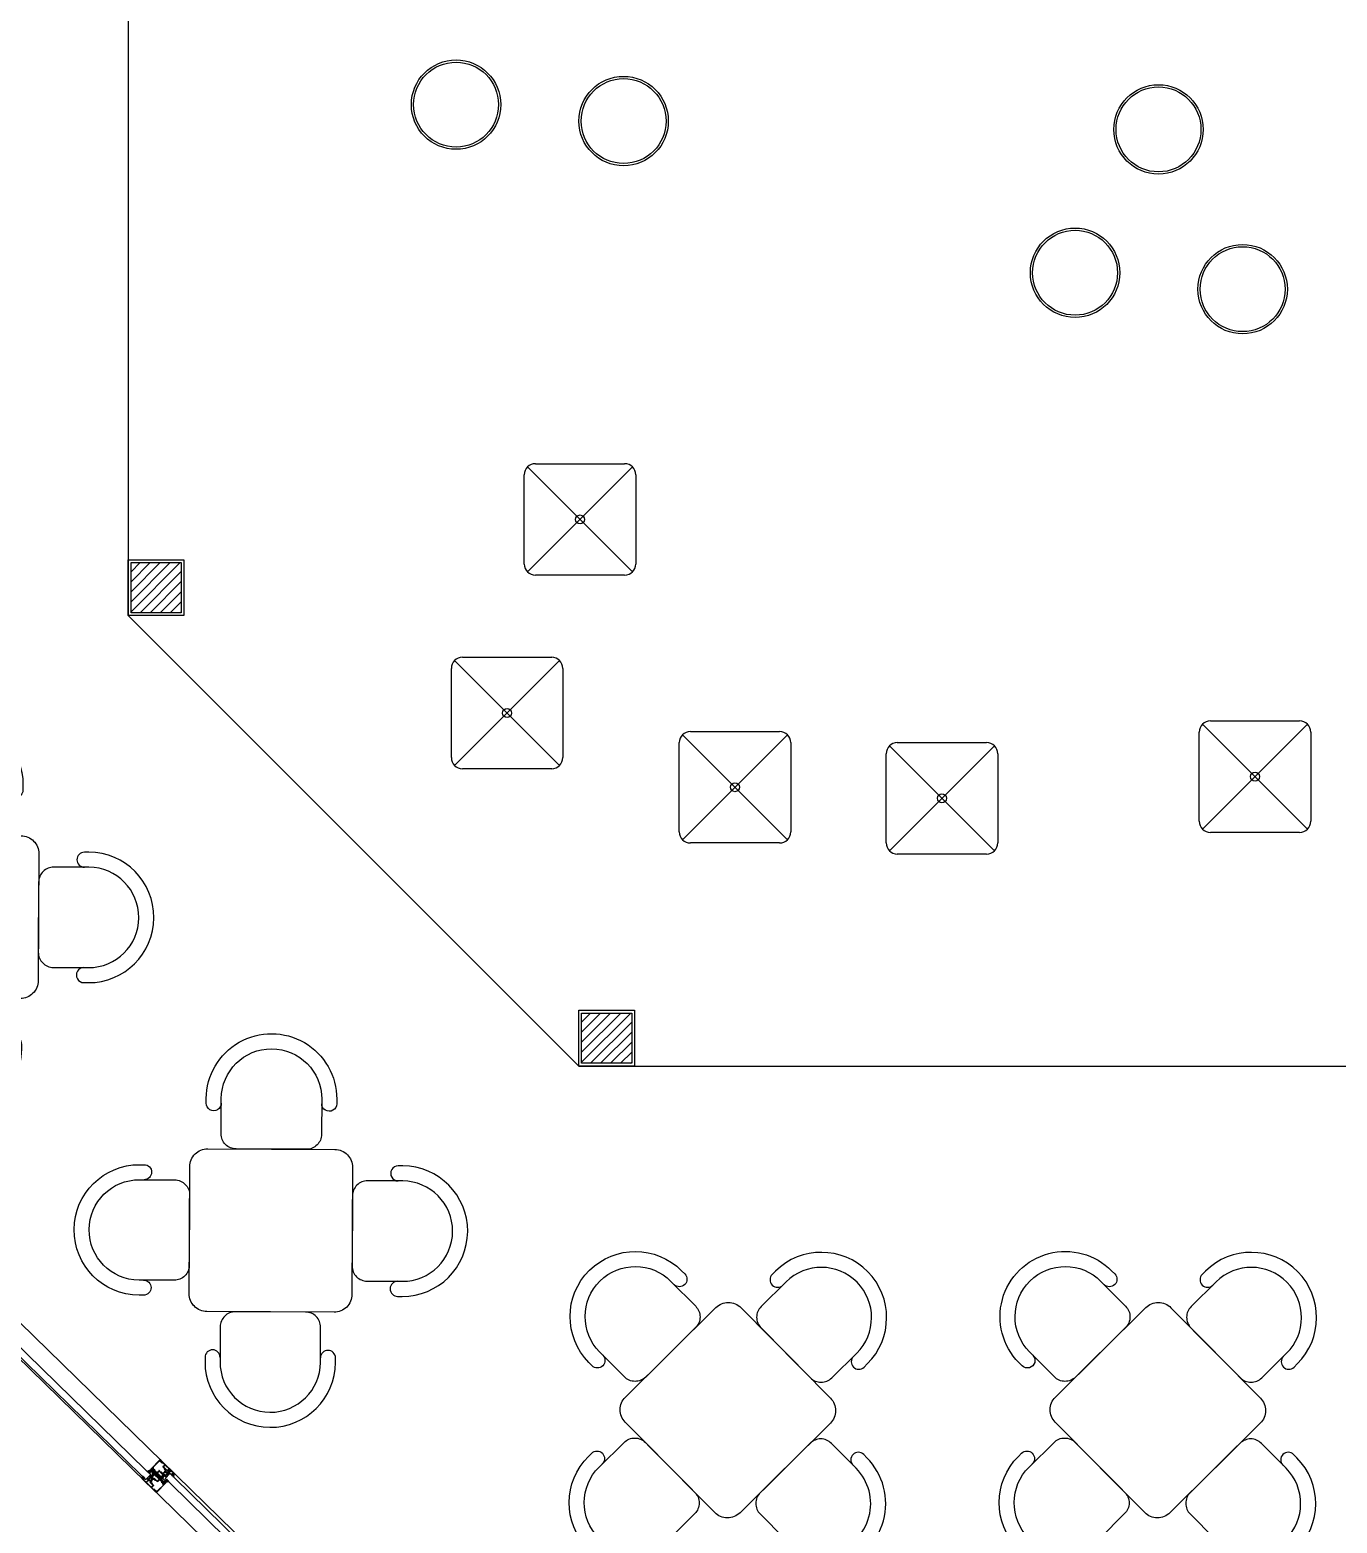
# Model space of a CAD drawing. Extents: x 58467 to 79089, y -33726 to -17391.
# Drawn here: x 69440 to 70026, y -20905 to -20235 of the extents above; entities that cross this region are included whole.
import ezdxf

# ---------------------------------------------------------------- set-up
doc = ezdxf.new("R2010")
doc.units = 0
doc.header["$LTSCALE"] = 100
doc.linetypes.add('DOT', pattern=[0.25, 0, -0.25])
doc.linetypes.add('HIDDEN2', pattern=[0.1875, 0.125, -0.0625])
for name, color, linetype in [('BA_elev2', 9, 'Continuous'), ('BA_elev3', 8, 'Continuous'), ('BA_furn-mobile', 122, 'Continuous'), ('BA_glass', 1, 'Continuous'), ('BA_hatch', 137, 'Continuous'), ('BA_str_steel', 72, 'Continuous'), ('BA_trace_down-str', 214, 'HIDDEN2')]:
    doc.layers.add(name, color=color, linetype=linetype)

# ---------------------------------------------------------------- blocks, each defined once
blk = doc.blocks.new('6. kat kolonlar pl.')
at = {"layer": 'BA_hatch'}
h = blk.add_hatch(dxfattribs=at)
h.set_pattern_fill('ANSI31', color=256, style=0)
h.set_pattern_definition([(45, (-38891.1775, 37895.69), (-2.24506403, 2.24506403), [])])
h.paths.add_polyline_path([(-90.75, 502.25), (-68.25, 502.25), (-68.25, 479.75), (-90.75, 479.75)])
h = blk.add_hatch(dxfattribs=at)
h.set_pattern_fill('ANSI31', color=256, style=0)
h.set_pattern_definition([(45, (-38689.1775, 37693.69), (-2.24506403, 2.24506403), [])])
h.paths.add_polyline_path([(111.25, 300.25), (133.75, 300.25), (133.75, 277.75), (111.25, 277.75)])
at = {"layer": 'BA_str_steel'}
for points in [[(-92, 503.5), (-67, 503.5), (-67, 478.5), (-92, 478.5)], [(-90.75, 502.25), (-68.25, 502.25), (-68.25, 479.75), (-90.75, 479.75)], [(110, 301.5), (135, 301.5), (135, 276.5), (110, 276.5)], [(111.25, 300.25), (133.75, 300.25), (133.75, 277.75), (111.25, 277.75)]]:
    blk.add_lwpolyline(points, close=True, dxfattribs=at)
blk = doc.blocks.new('puf')
for p, q in [((3741.73, -31801.66), (3741.73, -31761.66)), ((3746.73, -31756.66), (3786.73, -31756.66)), ((3791.73, -31761.66), (3791.73, -31801.66)), ((3786.73, -31806.66), (3746.73, -31806.66))]:
    blk.add_line(p, q)
for points in [[(3743.19, -31758.13), (3790.26, -31805.2)], [(3743.19, -31805.2), (3790.26, -31758.13)]]:
    blk.add_lwpolyline(points)
blk.add_circle((3766.73, -31781.66), 2)
for centre, start, end in [((3746.73, -31761.66), 90, 180), ((3786.73, -31761.66), 0, 90), ((3746.73, -31801.66), 180, 270), ((3786.73, -31801.66), 270, 0)]:
    blk.add_arc(centre, 5, start, end)
blk = doc.blocks.new('R2 yazı tablasız')
for radius in [20.04, 19.04]:
    blk.add_circle((0, 0), radius)
blk = doc.blocks.new('ACS_AKS129A02', base_point=(42.999401, 0))
at = {"color": 0, "linetype": 'Continuous'}
blk.add_lwpolyline([(-20.591848, -4.961836), (42.999401, -4.961836), (42.999401, 0), (41.999401, 0, 0.414214), (41.499401, -0.5), (41.499401, -3.461836), (39.149401, -3.461836, -0.414214), (38.899401, -3.211836), (38.899401, 11.150004, -0.414214), (39.149401, 11.400004), (39.679786, 11.400004, 0.57735), (39.939593, 11.850004), (38.632414, 14.114106, 0.767327), (37.699401, 13.864106), (37.699401, -3.211836, -0.414214), (37.449401, -3.461836), (-13.800599, -3.461836), (-13.800599, -2.905712, 0.414214), (-14.300599, -2.405712), (-14.7873, -2.405712), (-14.7873, -3.461836), (-16.341848, -3.461836), (-16.341848, 2.258041), (-14.7873, 2.258041), (-14.7873, 1.005413), (-14.300599, 1.005413, 0.414214), (-13.800599, 1.505413), (-13.800599, 3.690785), (-16.341848, 3.690785), (-16.341848, 27.483753), (-13.800599, 27.483753), (-13.800599, 29.239878, 0.414214), (-14.300599, 29.739878), (-14.7873, 29.739878), (-14.7873, 28.683753), (-16.341848, 28.683753), (-16.341848, 34.403631), (-14.7873, 34.403631), (-14.7873, 33.151003), (-14.300599, 33.151003, 0.414214), (-13.800599, 33.651003), (-13.800599, 35.703631), (-17.727463, 35.703631), (-19.180853, 36.92319), (-19.7, 45.74231, 1), (-21, 45.74231), (-21, 36.435673, 0.221692), (-20.642794, 35.669634), (-18.706089, 34.044518, -0.221692), (-18.348883, 33.278479), (-18.348883, 31.843695), (-18.04888, 31.543692), (-18.348883, 31.243689), (-18.348883, 29.855232), (-20.413245, 28.122997, 0.221692), (-20.591848, 27.739978), (-20.591848, 26.957884, 0.414214), (-19.591848, 25.957884), (-19.391848, 25.957884), (-19.391848, 27.307884), (-18.141848, 27.307884), (-18.141848, 23.807887), (-17.841845, 23.507884), (-18.141848, 23.207881), (-18.141848, 20.307884), (-19.391848, 20.307884), (-19.391848, 21.657884), (-19.591848, 21.657884, 0.414214), (-20.591848, 20.657884), (-20.591848, 18.807884), (-18.141848, 18.807884), (-18.141848, 5.038164), (-20.591848, 5.038164), (-20.591848, 3.188164, 0.414214), (-19.591848, 2.188164), (-19.391848, 2.188164), (-19.391848, 3.538164), (-18.141848, 3.538164), (-18.141848, -3.461836), (-19.391848, -3.461836), (-19.391848, -2.111836), (-19.591848, -2.111836, 0.414214), (-20.591848, -3.111836), (-20.591848, -4.961836)], format="xyb", close=True, dxfattribs=at)
blk = doc.blocks.new('ACS_01-2151', base_point=(-129.339003, 26.6))
at = {"color": 1, "linetype": 'Continuous'}
for p, q in [((-128.014118, 69.975912), (-129.338316, 71.30011)), ((-129.251837, 69.776882), (-128.062933, 70.965785)), ((-126.362055, 70.445169), (-128.387699, 72.470813)), ((-127.630084, 71.398634), (-127.079363, 71.949356)), ((-126.899291, 65.765467), (-121.907035, 70.757722)), ((-126.806005, 70.101394), (-126.36131, 70.546088)), ((-124.292829, 70.497263), (-124.872504, 71.076939)), ((-123.459247, 71.785002), (-124.125503, 72.451258)), ((-123.731786, 73.175612), (-123.000884, 73.906515)), ((-121.907035, 68.11147), (-123.485685, 69.69012)), ((-121.907035, 72.35411), (-123.31463, 73.761705)), ((-121.907035, 70.23279), (-123.023498, 71.349253)), ((-122.92106, 71.865018), (-121.907035, 72.879043)), ((-125.924993, 65.765467), (-129.209124, 69.049597)), ((-129.134163, 67.773235), (-127.962978, 68.94442)), ((-128.377513, 66.408565), (-125.970261, 68.815817)), ((-123.803673, 65.765467), (-127.225903, 69.187696)), ((-126.255319, 55.802837), (-124.512566, 57.54559)), ((-124.986718, 54.22059), (-126.255319, 55.489191)), ((-126.255319, 49.438876), (-124.798605, 50.89559)), ((-124.700659, 47.570569), (-126.255319, 49.12523)), ((-126.255319, 40.953594), (-121.907035, 45.301878)), ((-126.255319, 43.074915), (-125.084644, 44.24559)), ((-124.347941, 40.853891), (-126.255319, 42.761269)), ((-126.255319, 34.589633), (-121.907035, 38.937917)), ((-126.255319, 36.710954), (-125.370683, 37.59559)), ((-121.907035, 32.049024), (-126.255319, 36.397308)), ((-125.731953, 33.752621), (-126.255319, 34.275987)), ((-121.907035, 53.262227), (-126.190397, 57.54559)), ((-124.300669, 59.898502), (-126.129336, 61.727169)), ((-125.823595, 29.601623), (-126.074661, 29.852689)), ((-126.002285, 47.57059), (-121.907035, 51.665839)), ((-125.999675, 28.481317), (-125.326522, 29.154469)), ((-125.986451, 62.435665), (-124.987487, 63.43463)), ((-125.944999, 60.355797), (-121.907035, 64.393761)), ((-121.907035, 46.898266), (-125.904358, 50.89559)), ((-125.904151, 30.69816), (-124.987487, 31.614825)), ((-125.31965, 29.097678), (-125.823595, 29.601623)), ((-125.277166, 26.933873), (-125.791279, 27.447987)), ((-121.907035, 59.626188), (-125.773321, 63.492474)), ((-125.716246, 54.22059), (-121.907035, 58.0298)), ((-124.253564, 30.152912), (-125.711302, 31.61065)), ((-121.907035, 40.534305), (-125.61832, 44.24559)), ((-125.425798, 26.933873), (-124.987487, 27.372184)), ((-121.907035, 34.170344), (-125.332281, 37.59559)), ((-125.100013, 59.079463), (-124.987487, 59.191989)), ((-121.907035, 65.990149), (-125.037328, 69.120442)), ((-124.971011, 33.752621), (-121.907035, 36.816597)), ((-124.77797, 65.765467), (-121.907035, 68.636402)), ((-123.961631, 27.739659), (-124.774885, 28.552912)), ((-124.606759, 27.752912), (-123.806759, 28.552912)), ((-124.328079, 30.152912), (-121.907035, 32.573956)), ((-124.280974, 59.898502), (-121.907035, 62.272441)), ((-124.268358, 40.819235), (-121.907035, 43.180558)), ((-124.092261, 47.359293), (-121.907035, 49.544519)), ((-121.907035, 55.383548), (-124.069077, 57.54559)), ((-121.907035, 49.019587), (-124.038952, 51.151503)), ((-123.946099, 53.869416), (-121.907035, 55.90848)), ((-121.907035, 42.655626), (-123.902752, 44.651343)), ((-121.907035, 36.291664), (-123.796821, 38.181451)), ((-121.907035, 38.412985), (-123.773734, 40.279683)), ((-122.821972, 26.6), (-123.720289, 27.498316)), ((-121.907035, 44.776946), (-123.707055, 46.576966)), ((-123.707035, 64.715082), (-121.907035, 66.515082)), ((-121.907035, 63.868829), (-123.707035, 65.668829)), ((-121.907035, 61.747509), (-123.707035, 63.547509)), ((-123.707035, 58.351121), (-121.907035, 60.151121)), ((-121.907035, 57.504868), (-123.707035, 59.304868)), ((-123.707035, 51.98716), (-121.907035, 53.78716)), ((-121.907035, 51.140907), (-123.707035, 52.940907)), ((-123.707035, 45.623199), (-121.907035, 47.423199)), ((-123.707035, 39.259238), (-121.907035, 41.059238)), ((-123.707035, 32.895277), (-121.907035, 34.695277)), ((-118.579332, 26.6), (-123.707035, 31.727703)), ((-123.638351, 26.6), (-120.126514, 30.111836)), ((-123.407035, 28.952636), (-121.907035, 30.452636)), ((-120.700652, 26.6), (-123.407035, 29.306383)), ((-121.51703, 26.6), (-118.005194, 30.111836)), ((-116.458011, 26.6), (-119.969848, 30.111836)), ((-119.39571, 26.6), (-116.098549, 29.897161)), ((-115, 27.263309), (-117.848527, 30.111836)), ((-117.27439, 26.6), (-115.109592, 28.764797)), ((-115.153069, 26.6), (-115, 26.753069))]:
    blk.add_line(p, q, dxfattribs=at)
for points in [[(-126.135583, 29.155219, -0.049792), (-126.155319, 29.352912, -0.049792), (-126.135583, 29.550606), (-125.727668, 31.573257, -0.316566), (-125.44529, 31.771951), (-124.987487, 31.771951), (-124.987487, 30.952912), (-124.057035, 30.952912, 0.414214), (-123.707035, 31.302912), (-123.707035, 33.752621), (-126.255319, 33.752621), (-126.255319, 37.59559), (-124.707035, 37.59559, 0.414214), (-123.707035, 38.59559), (-123.707035, 39.92059, 0.414214), (-124.707035, 40.92059), (-126.255319, 40.92059), (-126.255319, 44.24559), (-124.707035, 44.24559, 0.414214), (-123.707035, 45.24559), (-123.707035, 46.57059, 0.414214), (-124.707035, 47.57059), (-126.255319, 47.57059), (-126.255319, 50.89559), (-124.707035, 50.89559, 0.414214), (-123.707035, 51.89559), (-123.707035, 53.22059, 0.414214), (-124.707035, 54.22059), (-126.255319, 54.22059), (-126.255319, 57.54559), (-123.707035, 57.54559), (-123.707035, 59.548502, 0.414214), (-124.057035, 59.898502), (-124.987487, 59.898502), (-124.987487, 59.079463), (-125.44529, 59.079463, -0.316566), (-125.727668, 59.278157), (-126.135583, 61.300809, -0.099832), (-126.135583, 61.696195), (-125.727668, 63.718846, -0.316566), (-125.44529, 63.917541), (-124.987487, 63.917541), (-124.987487, 63.098502), (-124.057035, 63.098502, 0.414214), (-123.707035, 63.448502), (-123.707035, 65.765467), (-127.611113, 65.765467), (-129.089083, 67.005653), (-129.339003, 71.261067, -0.695885), (-127.142946, 72.070032), (-126.447533, 70.750184, -1), (-127.069419, 70.246936), (-127.632085, 71.402743, 0.724223), (-128.07616, 71.233995), (-127.964085, 68.961348, 0.71096), (-127.513394, 68.820279, -0.079585), (-127.079351, 69.323677, -0.493294), (-126.304313, 69.153515, 0.610896), (-125.044347, 69.108293, -0.493294), (-124.259104, 69.222456, -0.031478), (-124.081732, 69.026515, 0.632814), (-123.641805, 69.129691), (-122.915263, 71.737788, 0.789524), (-123.354003, 71.947666), (-124.290828, 70.499715, -1), (-124.912713, 71.002963), (-123.609161, 73.401216, -0.7174), (-121.907035, 73.233712), (-121.907035, 30.111836), (-117, 30.111836, -0.414214), (-115, 28.111836), (-115, 26.6), (-123.707035, 26.6), (-123.707035, 27.402912, 0.414214), (-124.057035, 27.752912), (-124.987487, 27.752912), (-124.987487, 26.933873), (-125.44529, 26.933873, -0.316566), (-125.727668, 27.132568), (-126.135583, 29.155219)], [(-125.178787, 30.085068, 0.173175), (-125.282856, 29.91222), (-125.343358, 29.41222, 0.099832), (-125.343358, 29.293604), (-125.282856, 28.793604, 0.357057), (-124.988777, 28.552912), (-123.707035, 28.552912, 0.414214), (-123.407035, 28.852912), (-123.407035, 29.852912, 0.414214), (-123.707035, 30.152912), (-124.988777, 30.152912, 0.173175), (-125.178787, 30.085068)]]:
    blk.add_lwpolyline(points, format="xyb", close=True, dxfattribs=at)
blk = doc.blocks.new('ACS_09-2870', base_point=(11.9, -46.4))
at = {"color": 2, "linetype": 'Continuous'}
for p, q in [((16.110044, -41.039179), (11.9, -40.600633)), ((16.110044, -41.541884), (11.9, -41.103338)), ((16.110044, -42.044589), (11.9, -41.606044)), ((16.110044, -42.547295), (11.9, -42.108749)), ((16.110044, -43.05), (11.9, -42.611454)), ((16.110044, -43.05), (11.9, -43.488546)), ((16.110044, -43.05), (11.9, -43.05)), ((16.110044, -43.552705), (11.9, -43.991251)), ((16.110044, -44.055411), (11.9, -44.493956)), ((16.110044, -44.558116), (11.9, -44.996662)), ((16.110044, -45.060821), (11.9, -45.499367))]:
    blk.add_line(p, q, dxfattribs=at)
at = {"color": 1, "linetype": 'Continuous'}
for p, q in [((16.102973, -46.392929), (16.117116, -46.407071)), ((16.110044, -40.036039), (17.060044, -40.986039)), ((17.060044, -40.036039), (16.110044, -40.986039)), ((16.110044, -42.157359), (17.060044, -43.107359)), ((17.060044, -42.157359), (16.110044, -43.107359)), ((16.110044, -44.27868), (17.060044, -45.22868)), ((17.060044, -44.27868), (16.110044, -45.22868))]:
    blk.add_line(p, q, dxfattribs=at)
blk.add_lwpolyline([(16.110044, -46.4), (16.110044, -39.4), (17.060044, -39.4), (17.060044, -46.4), (16.110044, -46.4)], close=True, dxfattribs=at)
blk = doc.blocks.new('ACS_AKS122TV200-', base_point=(-55, 0))
at = {"color": 0, "linetype": 'Continuous'}
for points in [[(-55, 0), (-55, 89.688164, -0.414233), (-54.69998, 89.988164), (-51.2, 89.988164, -0.414233), (-50.9, 89.688143), (-50.9, 87.888164, -0.41425), (-51.200037, 87.588164), (-51.6, 87.588164, -0.41425), (-51.9, 87.888201), (-51.9, 88.788164), (-53.5, 88.788164), (-53.5, 82.888164), (-51.9, 82.888164), (-51.9, 83.788164, -0.414214), (-51.6, 84.088164), (-51.2, 84.088164, -0.414214), (-50.9, 83.788164), (-50.9, 80.488164, -0.414214), (-51.2, 80.188164), (-51.6, 80.188164, -0.414228), (-51.9, 80.488179), (-51.9, 81.688164), (-53.2, 81.688164), (-53.2, 63.188164), (-51.9, 63.188164), (-51.9, 64.388164, -0.414232), (-51.599981, 64.688164), (-51.2, 64.688164, -0.414236), (-50.9, 64.38814), (-50.9, 63.188164), (-39.9, 63.188164), (-39.9, 67.988164), (-38.1, 67.988164), (-38.1, 67.792389), (-36.920949, 67.792389, 0.207897), (-36.555406, 67.951245, -0.118247), (-36.360883, 68.079924), (-35.002606, 68.574296, -0.548619), (-34.601142, 68.266242), (-34.827222, 65.682136), (-35.155051, 65.354307, -0.577498), (-35.48968, 65.44405), (-35.555871, 65.691076), (-37.8, 66.292389), (-38, 66.292389, 0.720843), (-38.179947, 65.752349, -0.236068), (-38.1, 65.592322), (-38.1, 61.692389, 0.414254), (-37.799959, 61.392389), (-37.5, 61.392389), (-35.904202, 62.366468, -0.585524), (-35.6, 62.195758), (-35.6, 60.770174, -0.261427), (-36.079037, 59.916595), (-36.42101, 59.707854, 0.261413), (-36.9, 58.854303), (-36.9, 57.665629, 0.261413), (-36.42101, 56.812078), (-35.47899, 56.237067, -0.261429), (-35, 55.383456), (-35, 53.957933, -0.585524), (-35.304202, 53.787223), (-36.9, 54.761302), (-37.2, 54.761302, 0.414214), (-37.5, 54.461302), (-37.5, 50.561302, -0.236068), (-37.58, 50.401302, 0.720759), (-37.4, 49.861302), (-37.2, 49.861302), (-34.955871, 50.462615), (-34.889658, 50.709726, -0.57735), (-34.555051, 50.799384), (-34.227222, 50.471555), (-34.001142, 47.887449, -0.548619), (-34.402606, 47.579394), (-35.760904, 48.073774, -0.118247), (-35.955421, 48.202461, 0.207886), (-36.320949, 48.361302), (-39.903071, 48.361302), (-39.903071, 43.261302), (-36.903071, 43.261302), (-36.903071, 39.061302), (-38.003071, 39.061302, -1), (-38.003071, 40.061302), (-38.003071, 41.461302), (-39.903071, 41.461302), (-39.903071, 27.141824, -0.414214), (-40.153071, 26.891824), (-40.769945, 26.891824, -0.36397), (-41.016147, 27.098412), (-41.056028, 27.324586, -0.206674), (-40.964468, 27.710282, 0.551703), (-41.153071, 28.200004), (-51.1, 28.200004), (-51.1, 27.094397, -0.414233), (-51.40002, 26.794397), (-51.8, 26.794397, -0.414233), (-52.1, 27.094417), (-52.1, 28.200004), (-53.3, 28.200004), (-53.3, 9.700004), (-52.1, 9.700004), (-52.1, 10.800004, -0.414214), (-51.8, 11.100004), (-51.4, 11.100004, -0.414224), (-51.1, 10.799994), (-51.1, 7.2, -0.414214), (-51.4, 6.9), (-51.95, 6.9, -0.414229), (-52.25, 7.200016), (-52.25, 8.300002), (-53.65, 8.300002), (-53.65, 1.400002), (-52.25, 1.400002), (-52.25, 2.499999, -0.414232), (-51.949981, 2.799999), (-51.4, 2.799999, -0.414225), (-51.1, 2.499987), (-51.1, 0.2, -0.414214), (-51.3, 0), (-55, 0)], [(-53.2, 61.091824), (-53.2, 29.900004), (-41.703071, 29.900004), (-41.703071, 49.76128, -0.414235), (-41.403071, 50.061302), (-40.5, 50.061302, 0.414214), (-39.5, 51.061302), (-39.5, 60.091799, 0.414221), (-40.5, 61.091824), (-45.176237, 61.091824, 0.80814), (-45.340525, 60.327086, -0.403303), (-43.378846, 55.432995, 0.37481), (-43.250489, 55.060099, -0.268463), (-43.099991, 54.800004), (-43.099991, 54.40009, -0.414297), (-43.399991, 54.100004), (-45.132223, 54.100004, -0.267973), (-45.392058, 54.250004), (-45.854763, 55.051433, -0.386545), (-45.797599, 55.314327, 0.242549), (-44.999991, 56.86182), (-44.499991, 56.86182, 0.267949), (-45.699991, 58.940281), (-45.949991, 58.507268, 0.267949), (-47.849991, 58.507268), (-48.099991, 58.940281, 0.222123), (-49.299991, 56.86182), (-48.799991, 56.86182, 0.242549), (-48.002382, 55.314327, -0.386545), (-47.945218, 55.051433), (-48.407923, 54.250004, -0.267949), (-48.667731, 54.100004), (-50.399991, 54.100004, -0.414214), (-50.699991, 54.400004), (-50.699991, 54.799988, -0.26841), (-50.549557, 55.060061, 0.37481), (-50.421107, 55.432926, -0.403303), (-48.459524, 60.327055, 0.80814), (-48.62367, 61.091824), (-53.2, 61.091824)], [(-20.3, 62.991824), (-1.5, 62.991824), (-1.5, 65.991824), (-3.2, 65.991824, -0.414234), (-3.5, 66.291844), (-3.5, 66.854506, -0.238149), (-3.378103, 67.095917), (-2.248296, 67.929563, -0.160292), (-2.070155, 67.988164), (0, 67.988164), (0, 0), (-3.7, 0, -0.414261), (-3.9, 0.200032), (-3.9, 2.499999, -0.414233), (-3.59998, 2.799999), (-3.05, 2.799999, -0.414251), (-2.75, 2.49996), (-2.75, 1.400002), (-1.35, 1.400002), (-1.35, 8.300002), (-2.75, 8.300002), (-2.75, 7.2, -0.414267), (-3.050055, 6.9), (-3.6, 6.9, -0.414243), (-3.9, 7.20003), (-3.9, 10.800004, -0.414214), (-3.6, 11.100004), (-3.2, 11.100004, -0.414242), (-2.9, 10.799975), (-2.9, 9.700004), (-1.7, 9.700004), (-1.7, 28.200004), (-2.906142, 28.200004), (-2.906142, 27.094397, -0.414268), (-3.206198, 26.794397), (-3.6, 26.794397, -0.414304), (-3.9, 27.09449), (-3.9, 28.200004), (-13.853071, 28.200004, 0.551703), (-14.041674, 27.710282, -0.206736), (-13.950135, 27.324469), (-13.989995, 27.098412, -0.364065), (-14.23628, 26.891824), (-14.846929, 26.891824, -0.414214), (-15.096929, 27.141824), (-15.096929, 41.461302), (-17.003071, 41.461302), (-17.003071, 40.061302, -1), (-17.003071, 39.061302), (-18.103071, 39.061302), (-18.103071, 43.261302), (-15.096929, 43.261302), (-15.096929, 48.361302), (-22.679051, 48.361302, 0.207895), (-23.044591, 48.202448, -0.118247), (-23.239113, 48.073768), (-24.597394, 47.579394, -0.548619), (-24.998858, 47.887449), (-24.772778, 50.471555), (-24.444949, 50.799384, -0.57742), (-24.110332, 50.709686), (-24.074015, 50.57415, 0.268093), (-23.93249, 50.432701), (-21.8, 49.861302), (-21.6, 49.861302, 0.720873), (-21.420072, 50.401356, -0.236068), (-21.5, 50.561392), (-21.5, 54.461302, 0.414306), (-21.800095, 54.761302), (-22.1, 54.761302), (-23.695798, 53.787223, -0.585524), (-24, 53.957933), (-24, 55.383516, -0.356394), (-23.2, 56.363312, 0.356404), (-22.4, 57.343143), (-22.4, 58.304941, 0.261431), (-22.879049, 59.158528), (-24.12101, 59.916624, -0.261424), (-24.6, 60.770216), (-24.6, 62.195758, -0.585555), (-24.295782, 62.366458), (-22.7, 61.392389), (-22.4, 61.392389, 0.414259), (-22.1, 61.692435), (-22.1, 65.709546, 0.843132), (-22.200065, 66.292389), (-22.4, 66.292389), (-24.532594, 65.720962, 0.268049), (-24.674034, 65.579469), (-24.710342, 65.443964, -0.577403), (-25.044971, 65.354329), (-25.372778, 65.682136), (-25.598858, 68.266242, -0.54865), (-25.197367, 68.574286), (-23.839096, 68.079916, -0.118266), (-23.644554, 67.951202, 0.20791), (-23.278968, 67.792389), (-21.7, 67.792389), (-21.7, 67.988164), (-18.929824, 67.988164, -0.160313), (-18.751668, 67.929536), (-17.62188, 67.095905, -0.23815), (-17.5, 66.854484), (-17.5, 66.291824, -0.414214), (-17.8, 65.991824), (-20.3, 65.991824), (-20.3, 62.991824)], [(-10.604751, 61.091824), (-19.3, 61.091824, 0.414214), (-19.6, 60.791824), (-19.6, 51.261302, 0.414214), (-18.6, 50.261302), (-13.596929, 50.261302, -0.414214), (-13.296929, 49.961302), (-13.296929, 29.900004), (-1.8, 29.900004), (-1.8, 61.091824), (-7.15737, 61.091824, 0.808124), (-7.321573, 60.327071, -0.403303), (-5.359941, 55.432961, 0.37481), (-5.231538, 55.06008, -0.26843), (-5.081072, 54.800004), (-5.081072, 54.400053, -0.414262), (-5.381072, 54.100004), (-7.113305, 54.100004, -0.267973), (-7.373139, 54.250004), (-7.835845, 55.051433, -0.386545), (-7.778681, 55.314327, 0.242549), (-6.981072, 56.86182), (-6.481072, 56.86182, 0.267949), (-7.681072, 58.940281), (-7.931072, 58.507268, 0.267949), (-9.831072, 58.507268), (-10.081072, 58.940281, 0.222123), (-11.281072, 56.86182), (-10.781072, 56.86182, 0.242549), (-9.983463, 55.314327, -0.386545), (-9.926299, 55.051433), (-10.388991, 54.250028, -0.267974), (-10.648812, 54.100004), (-12.381015, 54.100004, -0.414269), (-12.681072, 54.400004), (-12.681072, 54.799975, -0.268436), (-12.530625, 55.060069, 0.37481), (-12.402194, 55.432941, -0.403303), (-10.440591, 60.327062, 0.808124), (-10.604751, 61.091824)]]:
    blk.add_lwpolyline(points, format="xyb", close=True, dxfattribs=at)
at = {"color": 4, "linetype": 'Continuous'}
for points in [[(-33.305178, 67.600967), (-26.894822, 67.600967, -0.296213), (-26.620759, 67.422988), (-25.488078, 64.878946, 0.296285), (-25.213936, 64.700967), (-25.094744, 64.700967, 0.131697), (-24.494563, 64.861841), (-22.91668, 65.772833, -0.131728), (-22.811618, 65.800967), (-22.5, 65.800967, -0.414276), (-22.1, 65.400882), (-22.1, 62.000967, -0.414214), (-22.5, 61.600967), (-22.81168, 61.600967, -0.131652), (-22.91668, 61.629102), (-24.494744, 62.540198, 0.131659), (-25.094774, 62.700967), (-26.51283, 62.700967, -0.296237), (-26.786904, 62.87897), (-28.00862, 65.622988, 0.296213), (-28.282683, 65.800967), (-31.917317, 65.800967, 0.296213), (-32.19138, 65.622988), (-33.413107, 62.878946, -0.296237), (-33.687196, 62.700967), (-35.105256, 62.700967, 0.13166), (-35.705287, 62.54018), (-37.28332, 61.629102, -0.131652), (-37.38832, 61.600967), (-37.7, 61.600967, -0.414239), (-38.1, 62.001002), (-38.1, 65.400967, -0.414289), (-37.699897, 65.800967), (-37.38832, 65.800967, -0.131725), (-37.283269, 65.772803), (-35.705256, 64.861737, 0.131693), (-35.105064, 64.700967), (-34.985985, 64.700967, 0.296295), (-34.711885, 64.879028), (-33.579241, 67.422988, -0.296213), (-33.305178, 67.600967)], [(-26.294822, 48.632108), (-32.705178, 48.632108, -0.296213), (-32.979241, 48.810087), (-34.111922, 51.354129, 0.296294), (-34.386075, 51.532108), (-34.505256, 51.532108, 0.13169), (-35.10541, 51.37125), (-36.68332, 50.460243, -0.131681), (-36.788344, 50.432108), (-37.1, 50.432108, -0.414252), (-37.5, 50.832162), (-37.5, 54.232108, -0.414228), (-37.09998, 54.632108), (-36.78832, 54.632108, -0.131652), (-36.68332, 54.603974), (-35.105256, 53.692878, 0.131662), (-34.50521, 53.532108), (-33.08717, 53.532108, -0.296233), (-32.813098, 53.35411), (-31.59138, 50.610087, 0.296228), (-31.317301, 50.432108), (-27.682683, 50.432108, 0.296228), (-27.408613, 50.610102), (-26.186893, 53.354129, -0.296213), (-25.91283, 53.532108), (-24.494744, 53.532108, 0.131652), (-23.894744, 53.692878), (-22.31668, 54.603974, -0.131736), (-22.211611, 54.632108), (-21.9, 54.632108, -0.414268), (-21.5, 54.232035), (-21.5, 50.832108, -0.414242), (-21.900039, 50.432108), (-22.21168, 50.432108, -0.131687), (-22.316704, 50.460257), (-23.894744, 51.371339, 0.131689), (-24.494914, 51.532108), (-24.614015, 51.532108, 0.296276), (-24.888106, 51.354066), (-26.020759, 48.810087, -0.296229), (-26.294822, 48.632108)]]:
    blk.add_lwpolyline(points, format="xyb", close=True, dxfattribs=at)
blk = doc.blocks.new('ACS_22G10', base_point=(-49.058027, -1.278577))
at = {"color": 0, "linetype": 'Continuous'}
blk.add_lwpolyline([(-40.226212, 22.516021, -0.414214), (-40.726662, 23.016471), (-40.726662, 25.018271, -0.414214), (-40.226212, 25.518721), (-30.418432, 25.518721), (-30.418432, 3.498923), (-31.619512, 3.498923), (-31.619512, 4.099463), (-33.270996, 4.099463, 0.414214), (-34.071716, 3.298743), (-34.071716, 1.17049), (-34.998317, -0.718899, -0.286158), (-35.896157, -1.278577), (-36.152082, -1.278577, -0.554903), (-36.331681, -0.990577), (-35.272796, 1.17049), (-35.272796, 2.024392), (-46.679772, 2.024392), (-46.679772, -0.778127, -0.677278), (-47.542848, -1.123022), (-48.920204, 0.325145, -0.659156), (-48.557577, 1.17049), (-47.880852, 1.17049), (-47.880852, 2.725022, -0.414214), (-47.380402, 3.225472), (-35.271455, 3.225472, -0.424978), (-33.270996, 5.300543), (-31.619512, 5.300543), (-31.804167, 22.658191, 0.405929), (-33.278814, 24.143334), (-37.904124, 24.315214), (-37.904124, 18.011972, -0.414214), (-38.404574, 17.511522), (-38.604754, 17.511522, -0.414214), (-39.105204, 18.011972), (-39.105204, 22.516021), (-40.226212, 22.516021)], format="xyb", close=True, dxfattribs=at)
blk = doc.blocks.new('ACS_01-2013', base_point=(13.535894, 5.687865))
at = {"color": 1, "linetype": 'Continuous'}
for p, q in [((9.890581, 2.042552), (9.193674, 1.345646)), ((9.277751, 2.00753), (13.634693, -2.349412)), ((10.39728, 6.791892), (9.593015, 5.987627)), ((9.634774, 5.893148), (14.121531, 1.406391)), ((9.855354, 12.036529), (16.204018, 5.687865)), ((10.766899, 0.79755), (9.924391, -0.044958)), ((10.994191, 11.631443), (10.266788, 10.904041)), ((11.201867, 5.475158), (10.416584, 4.689876)), ((11.997326, 10.513259), (10.792991, 9.308923)), ((14.162784, 2.072115), (10.805772, -1.284897)), ((10.921401, 8.849162), (14.082698, 5.687865)), ((13.420018, 5.57199), (11.148942, 3.300914)), ((13.09085, 9.485462), (11.217376, 7.611988)), ((11.473068, 6.176175), (13.420018, 4.229224)), ((14.275484, 8.548776), (11.525062, 5.798354)), ((11.545556, 1.861046), (13.997749, -0.591148)), ((13.420018, 3.450669), (11.581979, 1.61263)), ((15.554031, 7.706002), (13.535894, 5.687865)), ((16.362646, 6.393296), (15.657214, 5.687865)), ((13.36188, -2.97143), (10.177552, -6.155758)), ((10.22581, -5.30449), (10.987976, -6.066656)), ((10.751426, -3.708785), (12.044143, -5.001502)), ((14.022648, -0.189342), (10.794923, -3.417066)), ((11.025476, -1.861515), (12.931111, -3.76715))]:
    blk.add_line(p, q, dxfattribs=at)
blk.add_lwpolyline([(10.28759, 4.873656, -0.17683), (11.621382, 0.196334, -0.705809), (11.258072, 0.096064), (10.598231, 1.03844), (10.146593, 1.850019, 0.221584), (9.817621, 2.058003, 1), (9.352649, 1.206402), (9.707387, 0.388573, 0.058863), (10.150828, -0.389311), (10.256548, -0.530392), (10.58239, -0.981447, -0.323058), (10.823479, -3.125001, -0.11033), (10.092952, -5.55513, 0.83146), (10.847902, -6.185005, 0.15171), (13.945549, -1.433534), (14.173777, 2.24951), (14.208007, 2.574025), (13.420018, 2.574025), (13.420018, 3.350829), (13.420018, 5.687865), (16.37426, 5.687865, 0.250819), (15.670281, 7.637023, -0.095737), (10.650017, 12.063231, 0.20561), (10.478939, 12.235595, 1), (9.989006, 11.617858, -0.066584), (11.545322, 5.637241, -0.771915), (11.185628, 5.494556), (10.610905, 6.276738), (10.31947, 6.979529, 0.317302), (9.84133, 7.198798, 0.537173), (9.456817, 6.295764), (9.667604, 5.818872), (10.28759, 4.873656)], format="xyb", close=True, dxfattribs=at)
blk = doc.blocks.new('ACS_01-2027', base_point=(66.605031, -18.829146))
at = {"color": 1, "linetype": 'Continuous'}
for p, q in [((60.145872, -23.166984), (59.60565, -23.707206)), ((59.605672, -20.708927), (60.563729, -21.666984)), ((59.614511, -21.525742), (59.6262, -21.555233)), ((59.615673, -14.354967), (67.527684, -22.266978)), ((60.724564, -20.466972), (59.628361, -21.563176)), ((60.45367, -14.373906), (59.724488, -15.103087)), ((59.942409, -23.166984), (60.15519, -23.379765)), ((60.15519, -23.379765), (63.842403, -27.066978)), ((61.443461, -15.505435), (60.309131, -16.639764)), ((62.766717, -24.788781), (60.488519, -27.066978)), ((60.521086, -25.866981), (61.721083, -27.066978)), ((62.457999, -22.976177), (60.97468, -24.459497)), ((62.457999, -20.854857), (61.057999, -22.254857)), ((61.057999, -22.161254), (62.457999, -23.561254)), ((61.060234, -17.920848), (62.864647, -19.725261)), ((64.009706, -17.18183), (61.063277, -20.128259)), ((61.063277, -20.045212), (62.457999, -21.439934)), ((62.624608, -16.445608), (61.06333, -18.006886)), ((64.545396, -25.131421), (62.609839, -27.066978)), ((65.638967, -17.673889), (63.9944, -19.318457)), ((64.17271, -25.275965), (65.963723, -27.066978)), ((66.605031, -25.193107), (64.73116, -27.066978)), ((64.86809, -17.486063), (66.605031, -19.223005)), ((66.605031, -23.071786), (65.077625, -24.599193)), ((66.605031, -18.829146), (65.180814, -20.253363)), ((65.226263, -24.208198), (65.619437, -24.601372)), ((66.605031, -20.950466), (65.257999, -22.297498)), ((65.257999, -22.118614), (66.605031, -23.465645)), ((65.619437, -24.601372), (66.605031, -25.586966)), ((67.407713, -18.026464), (66.617199, -18.816978)), ((67.006364, -23.866978), (67.146289, -24.006903)), ((67.93116, -23.866978), (67.13116, -24.666978)), ((67.146289, -24.006903), (68.506395, -25.367009)), ((68.167865, -21.508952), (67.409839, -22.266978)), ((68.029966, -20.647939), (68.034663, -20.652637)), ((68.034663, -20.652637), (68.625179, -21.243153)), ((68.593038, -21.08378), (68.167865, -21.508952)), ((68.949053, -22.849084), (68.431863, -23.366275)), ((68.452924, -23.192218), (68.881339, -23.620633))]:
    blk.add_line(p, q, dxfattribs=at)
for points in [[(68.262834, -20.647939), (67.805031, -20.647939), (67.805031, -21.466978), (66.955031, -21.466978, -0.414213), (66.605031, -21.116978), (66.605031, -18.816978), (67.805031, -18.816978, 0.223701), (67.153444, -17.827116, -0.265215), (59.973279, -13.634874, 0.905546), (59.605031, -13.705298, 0.173845), (60.705735, -17.245454, -0.228818), (61.063277, -18.011776), (61.063277, -20.166972, -0.378772), (60.763277, -20.466972), (59.805669, -20.466972, 0.388683), (59.605672, -20.666969), (59.605672, -21.466972), (59.606728, -21.481465, 0.412414), (59.805669, -21.666984), (60.757999, -21.666984, -0.443163), (61.057999, -21.966984), (61.057999, -22.866984, -0.383221), (60.757999, -23.166984), (59.805654, -23.166984), (59.791165, -23.168041, 0.369683), (59.605657, -23.366966), (59.605641, -24.166969), (59.606691, -24.18146, 0.423158), (59.805638, -24.366981), (60.757999, -24.366981, -0.414214), (61.057999, -24.666981), (61.057999, -25.566981, -0.414214), (60.757999, -25.866981), (59.805455, -25.866981, 0.388108), (59.605458, -26.066765), (59.604604, -26.866768), (59.605639, -26.881267, 0.411288), (59.804601, -27.066978), (66.405031, -27.066978, 0.443776), (66.605031, -26.866978), (66.605031, -25.016978, -0.39879), (66.955031, -24.666978), (67.805031, -24.666978), (67.805031, -25.486017), (68.262834, -25.486017, 0.344208), (68.545212, -25.287323), (68.953127, -23.264672, 0.072393), (68.972863, -23.066978, 0.064578), (68.953127, -22.869285), (68.545212, -20.846634, 0.335917), (68.262834, -20.647939)], [(64.847949, -24.901745, -0.198912), (63.857999, -25.311796, -0.414214), (62.457999, -23.911796), (62.457999, -20.711796, -0.414214), (63.857999, -19.311796, -0.414214), (65.257999, -20.711796), (65.257999, -23.911796, -0.198912), (64.847949, -24.901745)], [(68.296331, -22.334823, -0.173175), (68.4004, -22.50767), (68.460902, -23.00767, -0.099832), (68.460902, -23.126286), (68.4004, -23.626286, -0.357057), (68.106321, -23.866978), (66.905031, -23.866978, -0.414214), (66.605031, -23.566978), (66.605031, -22.566978, -0.414214), (66.905031, -22.266978), (68.106321, -22.266978, -0.173175), (68.296331, -22.334823)]]:
    blk.add_lwpolyline(points, format="xyb", close=True, dxfattribs=at)
blk.add_lwpolyline([(59.60774, -24.195951), (59.664212, -24.308395), (59.642857, -24.283192), (59.60774, -24.195951)], close=True, dxfattribs=at)
blk = doc.blocks.new('ACS_AKS129V1501', base_point=(-360.1, -73.7))
at = {"color": 0, "linetype": 'Continuous'}
for points in [[(-345, -5.711836), (-343.2, -5.711836), (-343.2, -5.907611), (-342.020949, -5.907611, 0.207886), (-341.655421, -5.748771, -0.026641), (-341.617071, -5.711836), (-339.72547, -5.711836), (-339.927222, -8.017864), (-340.255051, -8.345693, -0.57735), (-340.589658, -8.256036), (-340.655871, -8.008924), (-342.9, -7.407611), (-343.1, -7.407611, 0.720759), (-343.28, -7.947611, -0.236068), (-343.2, -8.107611), (-343.2, -12.007611, 0.414214), (-342.9, -12.307611), (-342.6, -12.307611), (-341.004202, -11.333532, -0.585524), (-340.7, -11.504242), (-340.7, -12.929826, -0.261413), (-341.17899, -13.783376), (-342.195396, -14.403793, 0.561174), (-342.195396, -15.257344), (-338.582061, -17.462933, -0.261413), (-338.103071, -18.316484), (-338.103071, -19.742067, -0.585524), (-338.407273, -19.912777), (-340.003071, -18.938698), (-340.303071, -18.938698, 0.414214), (-340.603071, -19.238698), (-340.603071, -23.138698, -0.236068), (-340.683071, -23.298698, 0.720759), (-340.503071, -23.838698), (-340.303071, -23.838698), (-338.058942, -23.237385), (-337.992728, -22.990274, -0.57735), (-337.658122, -22.900616), (-337.330292, -23.228445), (-337.104212, -25.812551, -0.548619), (-337.505677, -26.120606), (-338.863974, -25.626226, -0.118247), (-339.058492, -25.497539, 0.207886), (-339.42402, -25.338698), (-345.003071, -25.338698), (-345.003071, -30.438698), (-342.003071, -30.438698), (-342.003071, -34.638698), (-343.103071, -34.638698, -1), (-343.103071, -33.638698), (-343.103071, -32.238698), (-345.003071, -32.238698), (-345.003071, -46.558176, -0.414214), (-345.253071, -46.808176), (-345.869945, -46.808176, -0.36397), (-346.116147, -46.601588), (-346.156028, -46.375414, -0.206674), (-346.064468, -45.989718, 0.551703), (-346.253071, -45.499996), (-356.2, -45.499996), (-356.2, -46.605603, -0.414214), (-356.5, -46.905603), (-357.1, -46.905603, -0.414214), (-357.4, -46.605603), (-357.4, -45.499996), (-358.6, -45.499996), (-358.6, -63.999996), (-357.4, -63.999996), (-357.4, -62.899996, -0.414214), (-357.1, -62.599996), (-356.5, -62.599996, -0.414214), (-356.2, -62.899996), (-356.2, -66.5, -0.414214), (-356.5, -66.8), (-357.2, -66.8, -0.414214), (-357.5, -66.5), (-357.5, -65.399998), (-358.85, -65.399998), (-358.85, -72.299998), (-357.5, -72.299998), (-357.5, -71.200001, -0.414214), (-357.2, -70.900001), (-356.5, -70.900001, -0.414214), (-356.2, -71.200001), (-356.2, -73.7), (-360.1, -73.7), (-360.1, 15.988164, -0.414214), (-359.8, 16.288164), (-356.3, 16.288164, -0.414214), (-356, 15.988164), (-356, 14.188164, -0.414214), (-356.3, 13.888164), (-356.7, 13.888164, -0.414214), (-357, 14.188164), (-357, 15.088164), (-358.6, 15.088164), (-358.6, 9.188164), (-357, 9.188164), (-357, 10.088164, -0.414214), (-356.7, 10.388164), (-356.3, 10.388164, -0.414214), (-356, 10.088164), (-356, 6.886217, -0.414214), (-356.3, 6.586217), (-357.1, 6.586217, -0.414214), (-357.4, 6.886217), (-357.4, 7.988164), (-358.6, 7.988164), (-358.6, -10.511836), (-357.4, -10.511836), (-357.4, -9.311836, -0.414214), (-357.1, -9.011836), (-356.7, -9.011836, -0.414214), (-356.4, -9.311836), (-356.4, -10.511836), (-345, -10.511836), (-345, -5.711836)], [(-342.531002, -17.311208, 0.128546), (-342.882061, -16.947039), (-344.856303, -15.741957, -0.261413), (-345, -15.485892), (-345, -13.608176, 0.414214), (-346, -12.608176), (-348.503071, -12.608176), (-348.503071, -12.011836), (-356.6, -12.011836), (-356.6, -12.608176), (-358.6, -12.608176), (-358.6, -43.799996), (-346.503071, -43.799996), (-346.503071, -24.038698, -0.414214), (-346.003071, -23.538698), (-342.703071, -23.538698, 0.414214), (-342.403071, -23.238698), (-342.403071, -17.80059, 0.128546), (-342.531002, -17.311208)], [(-305.1, -5.711836), (-305.1, -73.7), (-309.006142, -73.7), (-309.006142, -71.200001, -0.414214), (-308.706142, -70.900001), (-308.006142, -70.900001, -0.414214), (-307.706142, -71.200001), (-307.706142, -72.299998), (-306.356142, -72.299998), (-306.356142, -65.399998), (-307.706142, -65.399998), (-307.706142, -66.5, -0.414214), (-308.006142, -66.8), (-308.706142, -66.8, -0.414214), (-309.006142, -66.5), (-309.006142, -62.899996, -0.414214), (-308.706142, -62.599996), (-308.106142, -62.599996, -0.414214), (-307.806142, -62.899996), (-307.806142, -63.999996), (-306.6, -63.999996), (-306.6, -45.499996), (-307.806142, -45.499996), (-307.806142, -46.605603, -0.414214), (-308.106142, -46.905603), (-308.706142, -46.905603, -0.414214), (-309.006142, -46.605603), (-309.006142, -45.499996), (-318.953071, -45.499996, 0.551703), (-319.141674, -45.989718, -0.206674), (-319.050114, -46.375414), (-319.089995, -46.601588, -0.36397), (-319.336196, -46.808176), (-319.946929, -46.808176, -0.414214), (-320.196929, -46.558176), (-320.196929, -32.238698), (-322.103071, -32.238698), (-322.103071, -33.638698, -1), (-322.103071, -34.638698), (-323.203071, -34.638698), (-323.203071, -30.438698), (-320.196929, -30.438698), (-320.196929, -25.338698), (-325.782122, -25.338698, 0.207886), (-326.14765, -25.497539, -0.118247), (-326.342167, -25.626226), (-327.700465, -26.120606, -0.548619), (-328.101929, -25.812551), (-327.875849, -23.228445), (-327.54802, -22.900616, -0.57735), (-327.213413, -22.990274), (-327.177086, -23.12585, 0.267949), (-327.035664, -23.267271), (-324.903071, -23.838698), (-324.703071, -23.838698, 0.720759), (-324.523071, -23.298698, -0.236068), (-324.603071, -23.138698), (-324.603071, -19.238698, 0.414214), (-324.903071, -18.938698), (-325.203071, -18.938698), (-326.798869, -19.912777, -0.585524), (-327.103071, -19.742067), (-327.103071, -18.316484, -0.261413), (-326.624081, -17.462933), (-325.607675, -16.842516, 0.561174), (-325.607675, -15.988965), (-329.22101, -13.783376, -0.261413), (-329.7, -12.929826), (-329.7, -11.504242, -0.585524), (-329.395798, -11.333532), (-327.8, -12.307611), (-327.5, -12.307611, 0.414214), (-327.2, -12.007611), (-327.2, -7.990454, 0.843039), (-327.3, -7.407611), (-327.5, -7.407611), (-329.632594, -7.979038, 0.267949), (-329.774015, -8.12046), (-329.810342, -8.256036, -0.57735), (-330.144949, -8.345693), (-330.472778, -8.017864), (-330.67453, -5.711836), (-328.782929, -5.711836, -0.026641), (-328.744579, -5.748771, 0.207886), (-328.379051, -5.907611), (-326.8, -5.907611), (-326.8, -5.711836), (-324.029824, -5.711836, -0.160274), (-323.851704, -5.770437), (-322.72188, -6.604095, -0.238131), (-322.6, -6.845494), (-322.6, -7.408176, -0.414214), (-322.9, -7.708176), (-325.4, -7.708176), (-325.4, -10.708176), (-306.6, -10.708176), (-306.6, -7.708176), (-308.3, -7.708176, -0.414214), (-308.6, -7.408176), (-308.6, -6.845494, -0.238131), (-308.47812, -6.604095), (-307.348296, -5.770437, -0.160274), (-307.170176, -5.711836), (-305.1, -5.711836)], [(-306.6, -43.799996), (-306.6, -12.608176), (-308.6, -12.608176), (-308.6, -12.208176), (-316.696929, -12.208176), (-316.696929, -12.608176), (-318.696929, -12.608176), (-318.696929, -12.208176), (-324.4, -12.208176, 0.414214), (-325.4, -13.208176), (-325.4, -13.445719, 0.261413), (-324.92101, -14.29927), (-323.282061, -15.299688, -0.261413), (-322.803071, -16.153239), (-322.803071, -23.038698, 0.414214), (-322.303071, -23.538698), (-318.696929, -23.538698), (-318.696929, -43.799996), (-306.6, -43.799996)]]:
    blk.add_lwpolyline(points, format="xyb", close=True, dxfattribs=at)
at = {"color": 4, "linetype": 'Continuous'}
for points in [[(-340.032051, -9.139181), (-330.367949, -9.139181, 0.131652), (-329.767949, -8.978411), (-329.00718, -8.539181), (-328.01668, -7.967316, -0.131652), (-327.91168, -7.939181), (-327.6, -7.939181, -0.414214), (-327.2, -8.339181), (-327.2, -11.739181, -0.414214), (-327.6, -12.139181), (-327.91168, -12.139181, -0.131652), (-328.01668, -12.111046), (-329.00718, -11.539181), (-329.767949, -11.09995, 0.131652), (-330.367949, -10.939181), (-340.032051, -10.939181, 0.131652), (-340.632051, -11.09995), (-341.4, -11.543326), (-342.38332, -12.111046, -0.131652), (-342.48832, -12.139181), (-342.8, -12.139181, -0.414214), (-343.2, -11.739181), (-343.2, -8.339181, -0.414214), (-342.8, -7.939181), (-342.48832, -7.939181, -0.131652), (-342.38332, -7.967316), (-341.4, -8.535036), (-340.632051, -8.978411, 0.131652), (-340.032051, -9.139181)], [(-327.77102, -22.11002), (-337.435122, -22.11002, 0.131652), (-338.035122, -22.270789), (-338.803071, -22.714165), (-339.786391, -23.281885, -0.131652), (-339.891391, -23.31002), (-340.203071, -23.31002, -0.414214), (-340.603071, -22.91002), (-340.603071, -19.51002, -0.414214), (-340.203071, -19.11002), (-339.891391, -19.11002, -0.131652), (-339.786391, -19.138155), (-338.803071, -19.705875), (-338.035122, -20.14925, 0.131652), (-337.435122, -20.31002), (-327.77102, -20.31002, 0.131652), (-327.17102, -20.14925), (-326.410251, -19.71002), (-325.419751, -19.138155, -0.131652), (-325.314751, -19.11002), (-325.003071, -19.11002, -0.414214), (-324.603071, -19.51002), (-324.603071, -22.91002, -0.414214), (-325.003071, -23.31002), (-325.314751, -23.31002, -0.131652), (-325.419751, -23.281885), (-326.410251, -22.71002), (-327.17102, -22.270789, 0.131652), (-327.77102, -22.11002)]]:
    blk.add_lwpolyline(points, format="xyb", close=True, dxfattribs=at)
blk = doc.blocks.new('zewsgyt')
at = {"color": 4, "linetype": 'Continuous'}
for p, q in [((42705.14, -33328.86), (42628.74, -33254.26)), ((42702.99, -33331.07), (42626.59, -33256.47)), ((42705.16, -33333.19), (42702.99, -33331.07)), ((42707.31, -33330.98), (42705.14, -33328.86)), ((42705.23, -33333.19), (42705.16, -33333.19)), ((42707.31, -33331.05), (42705.23, -33333.19)), ((42707.31, -33330.98), (42707.31, -33331.05)), ((42716.04, -33330.53), (42713.95, -33332.67)), ((42713.95, -33332.67), (42713.95, -33332.74)), ((42713.95, -33332.74), (42716.13, -33334.86)), ((42716.11, -33330.53), (42716.04, -33330.53)), ((42716.11, -33330.53), (42718.28, -33332.65)), ((42781.78, -33398.93), (42716.13, -33334.86)), ((42783.94, -33396.72), (42718.28, -33332.65))]:
    blk.add_line(p, q, dxfattribs=at)
at = {"layer": 'BA_elev3'}
for points in [[(42427.02, -33062.76), (42789.36, -33416.54)], [(42443.85, -33062.77), (42789.36, -33400.1)]]:
    blk.add_lwpolyline(points, dxfattribs=at)
at = {"zscale": 0.009640122028414818}
for name, p, xscale, yscale, rotation in [('ACS_09-2870', (42707.29, -33328.94), -0.09640122028414819, 0.09640122028414819, 225.6820328331865), ('ACS_AKS129A02', (42712, -33324.6), -0.09640122028414819, 0.09640122028414819, 225.6820328331865), ('ACS_01-2151', (42707.55, -33328.67), -0.09640122028414819, 0.09640122028414819, 225.6820328331865), ('ACS_AKS122TV200-', (42708.29, -33328.39), -0.09640122028414819, 0.09640122028414819, 225.6820328331865), ('ACS_AKS129V1501', (42709.63, -33338.74), 0.09640122028414819, 0.09640122028414819, 45.68203283318653), ('ACS_22G10', (42707.72, -33331.98), 0.09640122028414819, 0.09640122028414819, 45.68203283318653), ('ACS_AKS129A02', (42709.63, -33338.74), -0.09640122028414823, 0.09640122028414823, 45.68203283318648), ('ACS_09-2870', (42708.93, -33330.54), -0.09640122028414819, 0.09640122028414819, 225.6820328331865), ('ACS_01-2151', (42714.08, -33334.67), -0.09640122028414823, 0.09640122028414823, 45.68203283318648), ('ACS_22G10', (42715.1, -33330.14), -0.09640122028414819, 0.09640122028414819, 225.6820328331865)]:
    blk.add_blockref(name, p, dxfattribs=dict(at, xscale=xscale, yscale=yscale, rotation=rotation))
at = {"color": 2, "zscale": 0.009640122028414818}
for name, p, xscale, yscale, rotation in [('ACS_01-2027', (42703.7, -33332.4), -0.09640122028414823, 0.09640122028414823, 45.68203283318648), ('ACS_01-2013', (42706.44, -33329.6), 0.09801233531826903, 0.09640122028414819, 45.68203283318653), ('ACS_09-2870', (42712.7, -33332.8), -0.09640122028414823, 0.09640122028414823, 45.68203283318648), ('ACS_09-2870', (42714.34, -33334.4), -0.09640122028414823, 0.09640122028414823, 45.68203283318648), ('ACS_01-2027', (42714.78, -33334.17), 0.09640122028414821, 0.09640122028414821, 225.6820328331864), ('ACS_01-2013', (42717.51, -33331.37), -0.09801233531826903, 0.09640122028414819, 225.6820328331865)]:
    blk.add_blockref(name, p, dxfattribs=dict(at, xscale=xscale, yscale=yscale, rotation=rotation))
blk = doc.blocks.new('setyhy')
for points in [[(58825.77, -21798.33, 1), (58830.56, -21793.58), (58829.15, -21792.15, 1), (58787.58, -21833.31), (58789, -21834.74, 1), (58793.8, -21829.99)], [(58906.2, -21830.53, 1), (58910.95, -21835.33), (58912.39, -21833.91, 1), (58871.22, -21792.35), (58869.79, -21793.76, 1), (58874.54, -21798.56)], [(58825.23, -21910.74, -1), (58829.98, -21915.53), (58828.55, -21916.95, -1), (58787.38, -21875.38), (58788.81, -21873.97, -1), (58793.56, -21878.76)], [(58905.97, -21879.3, -1), (58910.77, -21874.55), (58912.18, -21875.98, -1), (58870.62, -21917.15), (58869.2, -21915.72, -1), (58874, -21910.97)]]:
    blk.add_lwpolyline(points, format="xyb")
for points in [[(58835.39, -21817.63, 0.414214), (58835.43, -21808.09), (58824.35, -21796.9, 1), (58792.38, -21828.56), (58803.46, -21839.75, 0.414214), (58813.01, -21839.8)], [(58886.9, -21840.15, 0.414214), (58896.45, -21840.2), (58907.64, -21829.12, 1), (58875.97, -21797.14), (58864.78, -21808.23, 0.414214), (58864.73, -21817.77)], [(58803.95, -21848.77), (58844.45, -21808.66, -0.414214), (58855.76, -21808.71), (58895.87, -21849.21, -0.414214), (58895.82, -21860.53), (58855.32, -21900.64, -0.414214), (58844.01, -21900.58), (58803.89, -21860.08, -0.414214)], [(58835.03, -21891.52, -0.414214), (58834.99, -21901.07), (58823.8, -21912.15, -1), (58792.13, -21880.18), (58803.32, -21869.1, -0.414214), (58812.87, -21869.14)], [(58886.76, -21869.5, -0.414214), (58896.3, -21869.54), (58907.39, -21880.73, -1), (58875.41, -21912.4), (58864.33, -21901.21, -0.414214), (58864.38, -21891.66)]]:
    blk.add_lwpolyline(points, format="xyb", close=True)

msp = doc.modelspace()

# ---------------------------------------------------------------- linework, layer by layer
at = {"layer": 'BA_elev2'}
msp.add_lwpolyline([(69924.46, -19628.86), (69924.46, -19628.86), (69924.46, -19726.56), (69483.87, -19726.56), (69483.87, -20497.56), (69685.87, -20699.56), (70067.87, -20699.56), (70067.87, -20699.56)], dxfattribs=at)

# ---------------------------------------------------------------- block references
at = {"layer": 'BA_furn-mobile'}
for name, p in [('R2 yazı tablasız', (69630.86, -20268.42)), ('R2 yazı tablasız', (69706, -20275.78)), ('R2 yazı tablasız', (69945.85, -20279.53)), ('R2 yazı tablasız', (69908.44, -20343.81)), ('R2 yazı tablasız', (69983.58, -20351.17)), ('puf', (65919.74, 11327.22)), ('puf', (65887.02, 11240.42)), ('puf', (66222.4, 11211.89)), ('puf', (65989.21, 11207.14)), ('puf', (66082, 11202.18))]:
    msp.add_blockref(name, p, dxfattribs=at)
for p, rotation in [((126473.85, 5526.95), 224.9999999999999), ((126614.55, 5386.26), 224.9999999999999), ((91607.41, 37996.01), 270), ((91800.21, 37996.01), 270)]:
    msp.add_blockref('setyhy', p, dxfattribs=dict(at, rotation=rotation))
at = {"layer": 'BA_glass'}
msp.add_blockref('zewsgyt', (26786.51, 12448.2), dxfattribs=at)
at = {"layer": 'BA_trace_down-str', "linetype": 'DOT', "ltscale": 0.1, "transparency": 33554687}
msp.add_blockref('6. kat kolonlar pl.', (69575.87, -20976.06), dxfattribs=at)

doc.saveas('drawing.dxf')
